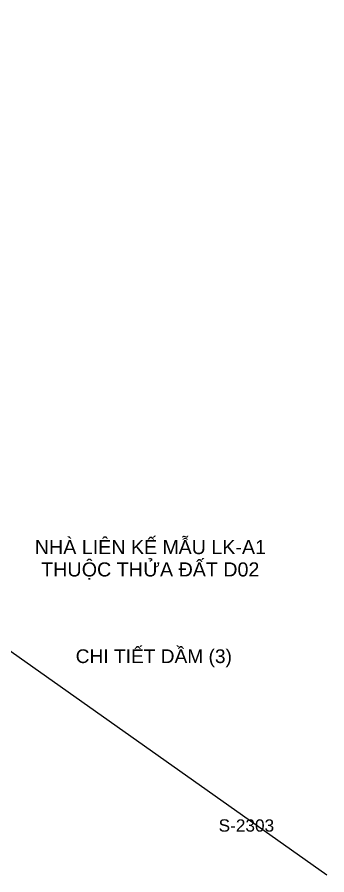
# Model space of a CAD drawing. Header units: millimetres. Extents: x -529861 to -223882, y -171969 to 61504.
# Drawn here: x -408846 to -406219, y -97113 to -89836 of the extents above; entities that cross this region are included whole.
import ezdxf

# ---------------------------------------------------------------- set-up
doc = ezdxf.new("R2010")
doc.units = ezdxf.units.MM
doc.header["$LTSCALE"] = 5000
doc.layers.add('G-ANNO-TTLB', color=7, linetype='Continuous', lineweight=18)
doc.layers.add('KCS_Plotter', color=11, linetype='Continuous', plot=False)
doc.layers.add('KCS_TEXT_BANVE_SO', color=1, linetype='Continuous')
doc.layers.add('KCS_TEXT_BANVE_TEN', color=162, linetype='Continuous')
doc.styles.add('Arial_13', font='arial.ttf', dxfattribs={"height": 2.5})
doc.styles.add('Arial_14', font='arial.ttf', dxfattribs={"height": 2.5})

msp = doc.modelspace()

# ---------------------------------------------------------------- linework, layer by layer
at = {"layer": 'KCS_Plotter', "linetype": 'ByBlock', "ltscale": 1500}
msp.add_line((-427218.67, -82262.77), (-406218.67, -97112.77), dxfattribs=at)

# ---------------------------------------------------------------- texts
at = {"layer": 'G-ANNO-TTLB', "lineweight": 9, "attachment_point": 1}
for s, insert, char_height, width, style in [('NHÀ LIÊN K', (-408695.89, -94272.32), 119.444, 1122.2734, 'Arial_13'), ('\\fArial|b0|i0|c254|p34|;Ế', (-407769.93, -94272.32), 119.4444, 134.06, 'Arial_14'), (' M', (-407659.31, -94272.32), 119.444, 222.1565, 'Arial_13'), ('\\fArial|b0|i0|c254|p34|;Ẫ', (-407476.02, -94272.32), 119.4444, 134.06, 'Arial_14'), ('U LK-A1', (-407365.41, -94272.32), 119.444, 762.2267, 'Arial_13'), ('\\fArial|b0|i0|c254|p34|;Ộ', (-408297.7, -94461.94), 119.4444, 157.0417, 'Arial_14'), ('\\fArial|b0|i0|c254|p34|;Ử', (-407776.25, -94461.94), 119.4444, 172.3628, 'Arial_14'), ('\\fArial|b0|i0|c254|p34|;Ấ', (-407355.93, -94461.94), 119.4444, 134.06, 'Arial_14'), ('THU', (-408642.17, -94461.94), 119.444, 417.501, 'Arial_13'), ('C TH', (-408168.12, -94461.94), 119.444, 474.9553, 'Arial_13'), ('A ', (-407634.03, -94461.94), 119.444, 191.5142, 'Arial_13'), ('Đ', (-407476.02, -94461.94), 119.44, 145.5508, 'Arial_13'), ('T D02', (-407245.32, -94461.94), 119.444, 551.561, 'Arial_13')]:
    msp.add_mtext(s, dxfattribs=dict(at, insert=insert, char_height=char_height, width=width, style=style))
at = {"layer": 'KCS_TEXT_BANVE_SO', "linetype": 'ByBlock', "style": 'Arial_13'}
msp.add_text('S-2303', height=104.575, dxfattribs=at).set_placement((-407136.81, -96746.41))
at = {"layer": 'KCS_TEXT_BANVE_TEN', "linetype": 'ByBlock', "style": 'Arial_13'}
msp.add_text('CHI TIẾT DẦM (3) ', height=116.1946, dxfattribs=at).set_placement((-408349.31, -95315.92))

doc.saveas('drawing.dxf')
